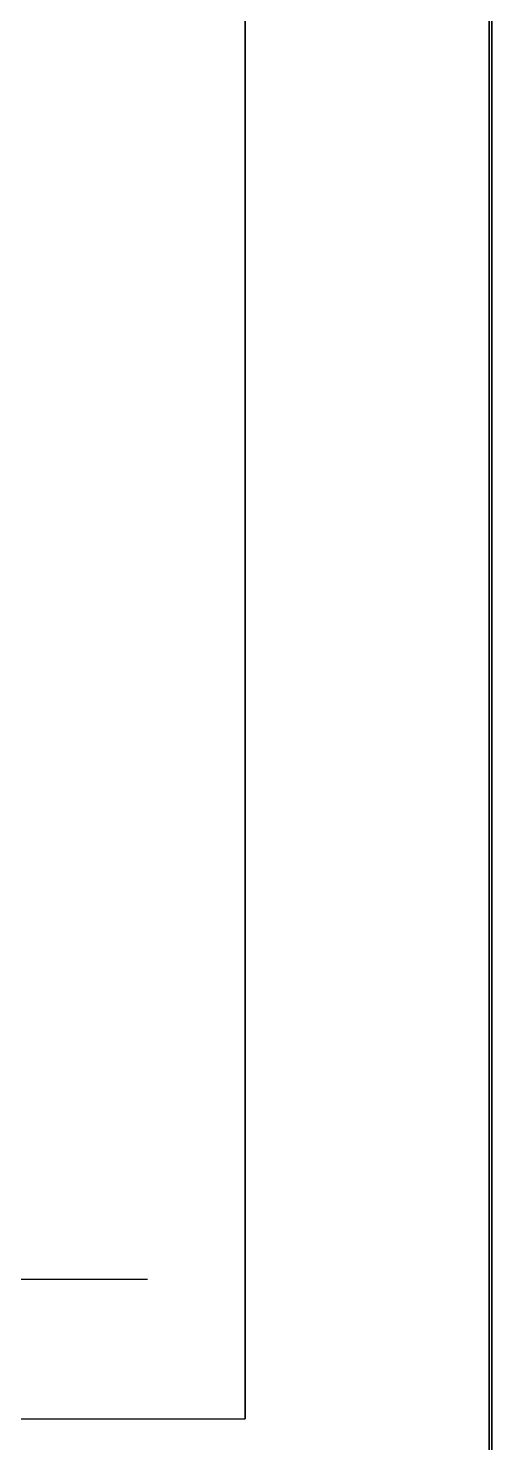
# Model space of a CAD drawing. Header units: inches. Extents: x 786 to 5755, y -850 to 3635.
# Drawn here: x 3962.9 to 4057.7, y 1489.5 to 1779 of the extents above; entities that cross this region are included whole.
import ezdxf

# ---------------------------------------------------------------- set-up
doc = ezdxf.new("R2010")
doc.units = ezdxf.units.IN
doc.layers.add('1', color=7, linetype='Continuous', true_color=0xffffff)

msp = doc.modelspace()

# ---------------------------------------------------------------- linework, layer by layer
at = {"color": 2}
msp.add_line((3664.24, 1522.93), (3987.24, 1522.93), dxfattribs=at)
at = {"color": 7}
msp.add_line((3644.24, 1494.38), (4007.24, 1494.38), dxfattribs=at)
at = {"layer": '1', "color": 7, "linetype": 'Continuous', "lineweight": 35}
for p, q in [((4057.24, 1345.63), (4057.24, 2088.63)), ((4057.74, 1345.38), (4057.74, 2088.88)), ((4007.24, 1494.38), (4007.24, 1987.38))]:
    msp.add_line(p, q, dxfattribs=at)

doc.saveas('drawing.dxf')
